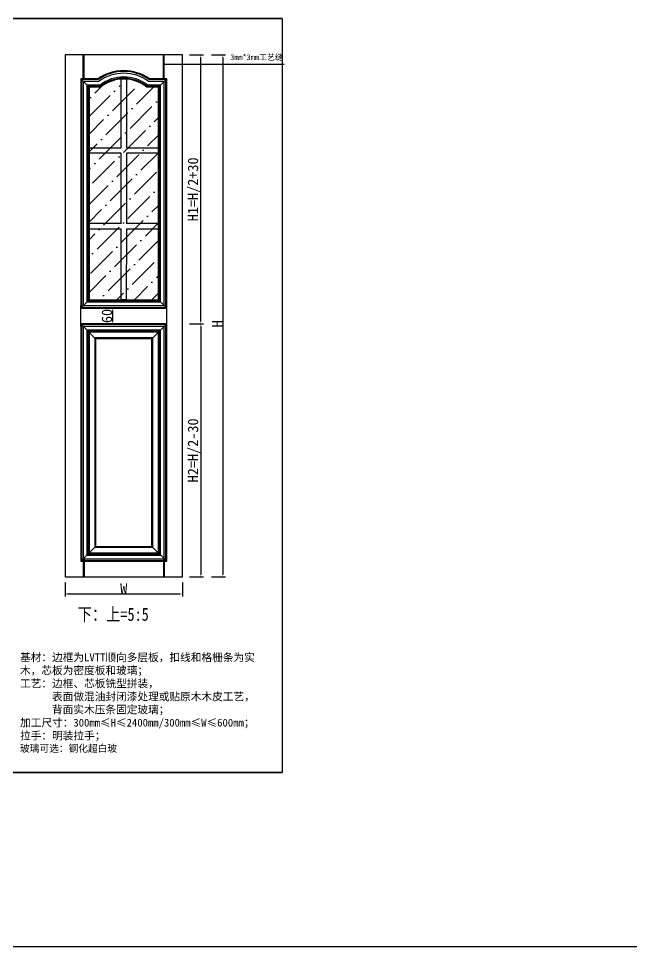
# Model space of a CAD drawing. Header units: millimetres. Extents: x 85186 to 129000, y -77269 to -36327.
# Drawn here: x 121750 to 124099, y -49779 to -46224 of the extents above; entities that cross this region are included whole.
import ezdxf

# ---------------------------------------------------------------- set-up
doc = ezdxf.new("R2010")
doc.units = ezdxf.units.MM
doc.styles.get("Standard").update_dxf_attribs({"font": 'SimSun.ttf'})
doc.styles.add('ZB_宋体', font='SimSun.ttf')
doc.styles.add('宋体', font='SimSun.ttf', dxfattribs={"width": 0.8})
doc.dimstyles.new('客来福标注小', dxfattribs={"dimscale": 20, "dimtxt": 2, "dimasz": 0.5, "dimexe": 0.5, "dimexo": 0, "dimgap": 0.05, "dimtad": 1, "dimdec": 0, "dimzin": 0, "dimdsep": 46, "dimtxsty": 'Standard', "dimcen": 0, "dimclrd": 256, "dimclre": 256, "dimclrt": 256, "dimadec": 0, "dimazin": 0, "dimtfac": 1, "dimtdec": 0, "dimtofl": 0, "dimtmove": 1, "dimatfit": 3, "dimfxl": 2.2, "dimfxlon": 1, "dimtolj": 1, "dimtzin": 0, "dimarcsym": 0})

# ---------------------------------------------------------------- blocks, each defined once
blk = doc.blocks.new('*D1278')
at = {"lineweight": -2, "transparency": 16777216}
for p, q in [((122488.8, -46363.2), (122542.8, -46363.2)), ((122532.8, -46373.2), (122532.8, -48353.2)), ((122488.8, -48363.2), (122542.8, -48363.2))]:
    blk.add_line(p, q, dxfattribs=at)
at = {"transparency": 16777216}
for points in [[(122531.2, -46373.2), (122534.5, -46373.2), (122532.8, -46363.2)], [(122531.2, -48353.2), (122534.5, -48353.2), (122532.8, -48363.2)]]:
    blk.add_solid(points, dxfattribs=at)
at = {"layer": 'Defpoints', "color": 0, "transparency": 16777216}
for p in [(122422.4, -46363.2), (122422.4, -48363.2), (122532.8, -48363.2)]:
    blk.add_point(p, dxfattribs=at)
at = {"transparency": 16777216, "insert": (122511.8, -47393.2), "char_height": 40, "attachment_point": 5, "rotation": 90, "style": 'ZB_宋体'}
blk.add_mtext('\\A1;H', dxfattribs=at)
blk = doc.blocks.new('*D1279')
at = {"lineweight": -2, "transparency": 16777216}
for p, q in [((122404.5, -47393.2), (122458.5, -47393.2)), ((122448.5, -47403.2), (122448.5, -48353.2)), ((122404.5, -48363.2), (122458.5, -48363.2))]:
    blk.add_line(p, q, dxfattribs=at)
at = {"transparency": 16777216}
for points in [[(122446.8, -47403.2), (122450.2, -47403.2), (122448.5, -47393.2)], [(122446.8, -48353.2), (122450.2, -48353.2), (122448.5, -48363.2)]]:
    blk.add_solid(points, dxfattribs=at)
at = {"layer": 'Defpoints', "color": 0, "transparency": 16777216}
for p in [(122318, -47393.2), (122378, -48363.2), (122448.5, -48363.2)]:
    blk.add_point(p, dxfattribs=at)
at = {"transparency": 16777216, "insert": (122423.1, -47878.2), "char_height": 40, "attachment_point": 5, "rotation": 90, "style": 'ZB_宋体'}
blk.add_mtext('\\A1;H2=H/2-30', dxfattribs=at)
blk = doc.blocks.new('*D1811')
at = {"lineweight": -2, "transparency": 16777216}
for p, q in [((122404.5, -46363.2), (122458.5, -46363.2)), ((122448.5, -47383.2), (122448.5, -46373.2)), ((122404.5, -47393.2), (122458.5, -47393.2))]:
    blk.add_line(p, q, dxfattribs=at)
at = {"transparency": 16777216}
for points in [[(122446.8, -46373.2), (122450.2, -46373.2), (122448.5, -46363.2)], [(122446.8, -47383.2), (122450.2, -47383.2), (122448.5, -47393.2)]]:
    blk.add_solid(points, dxfattribs=at)
at = {"layer": 'Defpoints', "color": 0, "transparency": 16777216}
for p in [(122318, -46363.2), (122448.5, -46363.2), (122318, -47393.2)]:
    blk.add_point(p, dxfattribs=at)
at = {"transparency": 16777216, "insert": (122423.1, -46878.2), "char_height": 40, "attachment_point": 5, "rotation": 90, "style": 'ZB_宋体'}
blk.add_mtext('\\A1;H1=H/2+30', dxfattribs=at)
blk = doc.blocks.new('*D1812')
at = {"lineweight": -2, "transparency": 16777216}
for p, q in [((121928, -48384.4), (121928, -48438.4)), ((122378, -48384.4), (122378, -48438.4)), ((121938, -48428.4), (122368, -48428.4))]:
    blk.add_line(p, q, dxfattribs=at)
at = {"transparency": 16777216}
for points in [[(121938, -48426.7), (121938, -48430), (121928, -48428.4)], [(122368, -48426.7), (122368, -48430), (122378, -48428.4)]]:
    blk.add_solid(points, dxfattribs=at)
at = {"layer": 'Defpoints', "color": 0, "transparency": 16777216}
for p in [(121928, -48266), (122378, -48266), (122378, -48428.4)]:
    blk.add_point(p, dxfattribs=at)
at = {"transparency": 16777216, "insert": (122153, -48407.4), "char_height": 40, "attachment_point": 5}
blk.add_mtext('\\A1;W', dxfattribs=at)
blk = doc.blocks.new('*D1814')
at = {"lineweight": -2, "transparency": 16777216}
for p, q in [((122153, -47333.2), (122099.5, -47333.2)), ((122109.5, -47343.2), (122109.5, -47383.2)), ((122153, -47393.2), (122099.5, -47393.2))]:
    blk.add_line(p, q, dxfattribs=at)
at = {"transparency": 16777216}
for points in [[(122107.8, -47343.2), (122111.2, -47343.2), (122109.5, -47333.2)], [(122107.8, -47383.2), (122111.2, -47383.2), (122109.5, -47393.2)]]:
    blk.add_solid(points, dxfattribs=at)
at = {"layer": 'Defpoints', "color": 0, "transparency": 16777216}
for p in [(122153, -47333.2), (122109.5, -47393.2), (122153, -47393.2)]:
    blk.add_point(p, dxfattribs=at)
at = {"transparency": 16777216, "insert": (122088.5, -47363.2), "char_height": 40, "attachment_point": 5, "rotation": 90, "style": 'ZB_宋体'}
blk.add_mtext('\\A1;60', dxfattribs=at)

msp = doc.modelspace()

# ---------------------------------------------------------------- hatches: boundary and pattern name
h = msp.add_hatch()
h.set_pattern_fill('ANSI36', color=4, scale=15)
h.set_pattern_definition([(45, (31521.31, -76683.466), (25.25697, 92.608891), [119.0625, -23.8125, 0, -23.8125])])
h.paths.add_polyline_path([(122285.977, -47301.196), (122285.977, -46480.196), (122019.977, -46480.196), (122019.977, -47301.196)])

# ---------------------------------------------------------------- linework, layer by layer
at = {"color": 0}
for p, q in [((122760.415, -46223.772), (119743.317, -46223.772)), ((119743.317, -46223.772), (122760.415, -46223.772)), ((122760.415, -46223.772), (119743.317, -46223.772)), ((122054.134, -46454.884), (121987.977, -46454.884)), ((122317.977, -46454.884), (122251.819, -46454.884)), ((122057.394, -46464.884), (121997.977, -46464.884)), ((122064.989, -46486.884), (122019.977, -46486.884)), ((122285.977, -46486.884), (122240.964, -46486.884)), ((122307.977, -46464.884), (122248.559, -46464.884))]:
    msp.add_line(p, q, dxfattribs=at)
for p, q in [((121053.2, -46223.772), (122198.332, -46223.772)), ((122198.332, -46223.772), (121384.662, -46223.772)), ((122760.415, -46223.772), (122198.332, -46223.772)), ((122760.415, -46223.772), (122198.332, -46223.772)), ((122377.977, -46363.196), (121927.977, -46363.196)), ((121927.977, -46363.196), (121927.977, -47333.196)), ((121997.977, -46454.884), (121997.977, -46363.196)), ((122000.977, -46454.884), (122000.977, -46363.196)), ((122304.977, -46454.884), (122304.977, -46363.196)), ((122307.977, -46454.884), (122307.977, -46363.196)), ((122377.977, -47333.196), (122377.977, -46363.196)), ((121987.977, -46454.884), (121987.977, -47333.196)), ((122019.977, -46486.884), (121987.977, -46454.884)), ((122285.977, -46486.884), (122317.977, -46454.884)), ((122317.977, -47333.196), (122317.977, -46454.884)), ((121997.977, -46464.884), (121997.977, -47323.196)), ((122019.977, -46486.884), (122019.977, -47301.196)), ((122285.977, -47301.196), (122285.977, -46486.884)), ((122307.977, -47323.196), (122307.977, -46464.884)), ((122019.977, -47301.196), (121987.977, -47333.196)), ((122019.977, -47301.196), (122285.977, -47301.196)), ((122285.977, -47301.196), (122317.977, -47333.196)), ((121927.977, -47333.196), (121927.977, -48363.196)), ((121987.977, -47403.196), (121987.977, -47323.196)), ((121987.977, -47333.196), (122317.977, -47333.196)), ((121997.977, -47323.196), (122307.977, -47323.196)), ((121997.977, -47323.196), (121997.977, -47323.196)), ((122000.977, -47323.196), (122000.977, -47323.196)), ((122304.977, -47323.196), (122304.977, -47323.196)), ((122307.977, -47323.196), (122307.977, -47323.196)), ((122317.977, -47403.196), (122317.977, -47323.196)), ((122377.977, -48363.196), (122377.977, -47333.196)), ((122044.977, -47450.196), (121987.977, -47393.196)), ((122260.977, -47450.196), (122317.977, -47393.196)), ((122044.977, -48246.196), (121987.977, -48303.196)), ((122260.977, -48246.196), (122317.977, -48303.196)), ((121997.977, -48293.196), (121997.977, -48363.196)), ((122000.977, -48293.196), (122000.977, -48363.196)), ((122304.977, -48293.196), (122304.977, -48363.196)), ((122307.977, -48293.196), (122307.977, -48363.196)), ((121927.977, -48363.196), (122377.977, -48363.196)), ((119743.317, -49112.466), (122760.415, -49112.466)), ((85318.615, -49778.748), (128999.726, -49778.748))]:
    msp.add_line(p, q)
at = {"color": 252}
for p, q in [((121990.977, -46457.884), (121990.977, -47330.196)), ((122055.101, -46457.884), (121990.977, -46457.884)), ((122314.977, -46457.884), (122250.852, -46457.884)), ((122314.977, -47330.196), (122314.977, -46457.884)), ((122011.977, -46478.884), (122011.977, -47309.196)), ((122062.154, -46478.884), (122011.977, -46478.884)), ((122016.977, -46483.884), (122016.977, -47304.196)), ((122063.915, -46483.884), (122016.977, -46483.884)), ((122288.977, -46483.884), (122242.038, -46483.884)), ((122293.977, -46478.884), (122243.799, -46478.884)), ((122288.977, -47304.196), (122288.977, -46483.884)), ((122293.977, -47309.196), (122293.977, -46478.884)), ((122011.977, -47309.196), (122293.977, -47309.196)), ((122016.977, -47304.196), (122288.977, -47304.196)), ((121990.977, -47330.196), (122314.977, -47330.196))]:
    msp.add_line(p, q, dxfattribs=at)
at = {"color": 0}
msp.add_lwpolyline([(119743.317, -46223.772), (122760.415, -46223.772), (122760.415, -49112.466), (119743.317, -49112.466)], close=True, dxfattribs=at)
for points in [[(122143.315, -46719.305), (122143.477, -46455.197), (122163.477, -46455.197), (122163.315, -46719.305)], [(122143.307, -46739.305), (122019.977, -46739.305), (122019.977, -46719.305), (122143.315, -46719.305)], [(122143.146, -47009.005), (122143.307, -46739.305)], [(122163.307, -46739.305), (122163.146, -47009.005)], [(122163.315, -46719.305), (122285.977, -46719.305), (122285.977, -46739.305), (122163.307, -46739.305)], [(122143.146, -47009.005), (122019.977, -47009.005), (122019.977, -47029.005), (122143.137, -47029.005)], [(122163.137, -47029.005), (122162.977, -47301.197), (122142.977, -47301.197), (122143.137, -47029.005)], [(122163.137, -47029.005), (122285.977, -47029.005), (122285.977, -47009.005), (122163.146, -47009.005)]]:
    msp.add_lwpolyline(points)
for points in [[(122317.977, -48303.196), (122317.977, -47393.196), (121987.977, -47393.196), (121987.977, -48303.196)], [(122307.977, -48293.196), (122307.977, -47403.196), (121997.977, -47403.196), (121997.977, -48293.196)], [(122285.977, -48271.196), (122285.977, -47425.196), (122019.977, -47425.196), (122019.977, -48271.196)], [(122260.977, -48246.196), (122260.977, -47450.196), (122044.977, -47450.196), (122044.977, -48246.196)]]:
    msp.add_lwpolyline(points, close=True)
at = {"color": 252}
for points in [[(122314.977, -48300.196), (122314.977, -47396.196), (121990.977, -47396.196), (121990.977, -48300.196)], [(122293.977, -48279.196), (122293.977, -47417.196), (122011.977, -47417.196), (122011.977, -48279.196)], [(122288.977, -48274.196), (122288.977, -47422.196), (122016.977, -47422.196), (122016.977, -48274.196)], [(122263.977, -48249.196), (122263.977, -47447.196), (122041.977, -47447.196), (122041.977, -48249.196)]]:
    msp.add_lwpolyline(points, close=True, dxfattribs=at)
at = {"color": 0}
for radius, start, end in [(170, 54.449138, 125.550862), (160, 53.316688, 126.683312), (138, 50.387705, 129.612295)]:
    msp.add_arc((122152.977, -46593.196), radius, start, end, dxfattribs=at)
at = {"color": 252}
for radius, start, end in [(167, 54.120481, 125.879519), (146, 51.532262, 128.467738), (141, 50.828797, 129.171203)]:
    msp.add_arc((122152.977, -46593.196), radius, start, end, dxfattribs=at)

# ---------------------------------------------------------------- texts
at = {"lineweight": 25, "attachment_point": 1, "style": 'ZB_宋体'}
for s, insert, char_height, width in [('3mm*3mm工艺缝', (122561.159, -46360.92), 22, 652.72448), ('基材：边框为LVTT顺向多层板，扣线和格栅条为实木，芯板为密度板和玻璃；\\P工艺：边框、芯板铣型拼装，\\P      表面做混油封闭漆处理或贴原木木皮工艺，\\P      背面实木压条固定玻璃；\\P加工尺寸：300mm≤H≤2400mm/300mm≤W≤600mm；\\P拉手：明装拉手；\\P{\\H0.90909x;玻璃可选：钢化超白玻}', (121755.531, -48656.325), 30, 935.35854)]:
    msp.add_mtext(s, dxfattribs=dict(at, insert=insert, char_height=char_height, width=width))
at = {"color": 0, "insert": (121976.498, -48481.2), "char_height": 50, "width": 365.74022, "attachment_point": 1, "style": '宋体'}
msp.add_mtext('下：上=5:5', dxfattribs=at)

# ---------------------------------------------------------------- dimensions: what is measured, and where the dimension line sits
at = {"color": 0}
for base, p2, text, picture, middle in [((122448.491, -46363.196), (122317.977, -46363.196), 'H1=H/2+30', '*D1811', (122423.133, -46878.196)), ((122448.491, -48363.196), (122377.977, -48363.196), 'H2=H/2-30', '*D1279', (122423.133, -47878.196))]:
    dim = msp.add_linear_dim(base=base, p1=(122317.977, -47393.196), p2=p2, angle=90, text=text, dimstyle='客来福标注小', override={"dimtxsty": 'ZB_宋体'}, dxfattribs=at)
    dim.commit()
    dim.dimension.update_dxf_attribs({"geometry": picture, "text_midpoint": middle})
dim = msp.add_linear_dim(base=(122532.844, -48363.196), p1=(122422.364, -46363.196), p2=(122422.364, -48363.196), angle=90, text='H', dimstyle='客来福标注小', override={"dimtxsty": 'ZB_宋体'}, dxfattribs=at)
dim.commit()
dim.dimension.update_dxf_attribs({"geometry": '*D1278', "text_midpoint": (122532.844, -47393.196), "dimtype": 128})
dim = msp.add_linear_dim(base=(122109.494, -47393.196), p1=(122152.977, -47333.196), p2=(122152.977, -47393.196), angle=90, dimstyle='客来福标注小', override={"dimtxsty": 'ZB_宋体'}, dxfattribs=at)
dim.commit()
dim.dimension.update_dxf_attribs({"geometry": '*D1814', "text_midpoint": (122088.494, -47363.196)})
dim = msp.add_linear_dim(base=(122377.977, -48428.37), p1=(121927.977, -48265.988), p2=(122377.977, -48265.988), text='W', dimstyle='客来福标注小', dxfattribs=at)
dim.commit()
dim.dimension.update_dxf_attribs({"geometry": '*D1812', "text_midpoint": (122152.977, -48407.37)})

# ---------------------------------------------------------------- leaders
msp.add_leader([(122307.977, -46398.196), (122767.276, -46398.196)], dimstyle='客来福标注小', override={"dimgap": 0.05, "dimtad": 0, "dimfxl": 5, "dimarcsym": 1}, dxfattribs=at)

doc.saveas('drawing.dxf')
